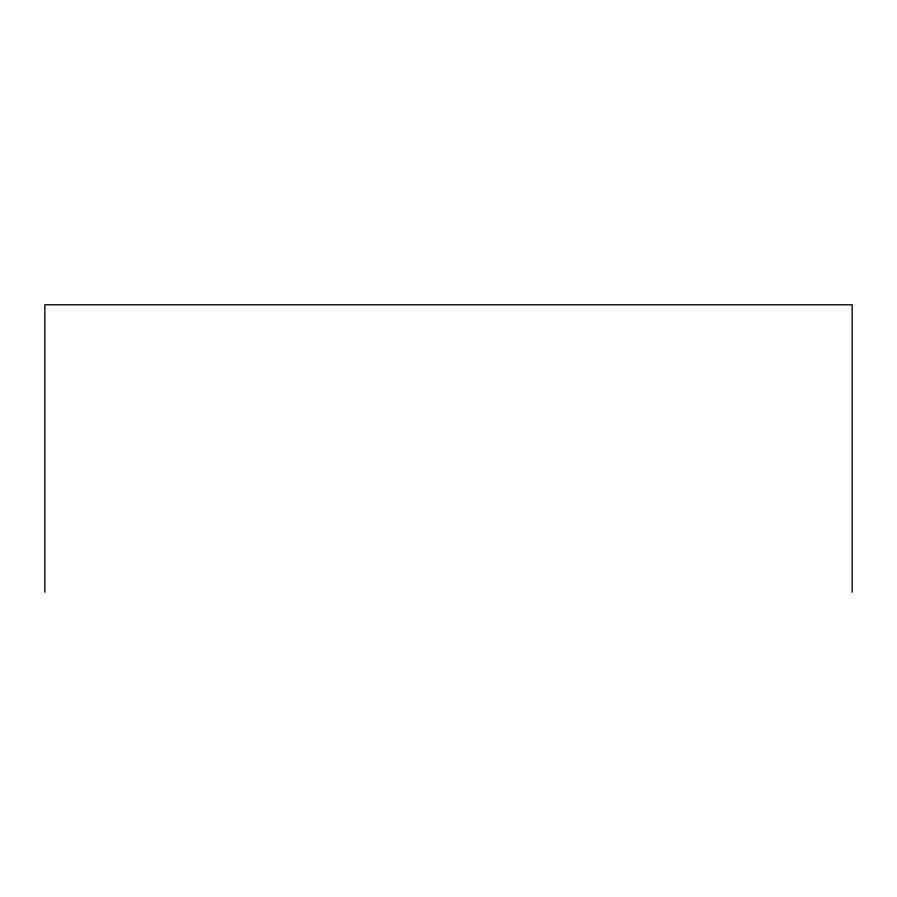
<?xml version="1.0" encoding="UTF-8"?>
<svg xmlns="http://www.w3.org/2000/svg" width="897" height="897" viewBox="0 0 897 897"><rect width="100%" height="100%" fill="white"/><g stroke="black" fill="none" stroke-linecap="round" stroke-linejoin="round"><path stroke-width="1.35" d="M852.15 592.211L852.15 304.789L44.85 304.789L44.85 592.211"/></g></svg>
